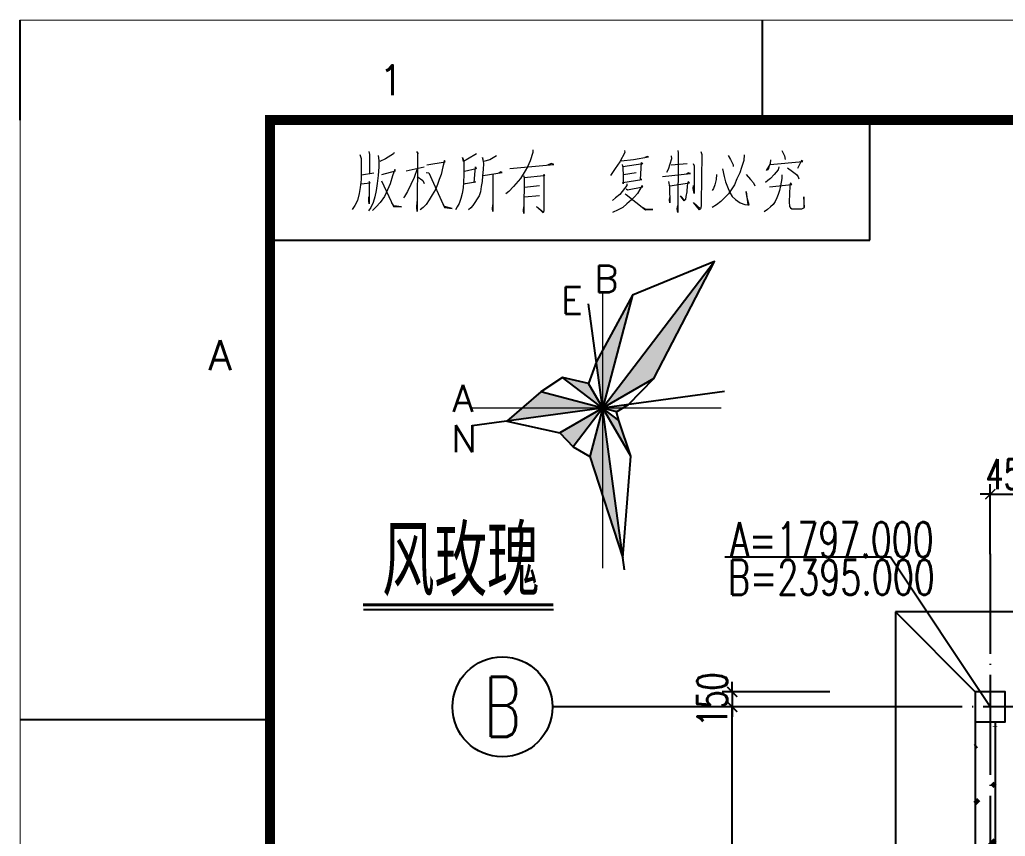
# Model space of a CAD drawing. Header units: millimetres. Extents: x 5779402 to 5838852, y 134142 to 176192.
# Drawn here: x 5779422 to 5789283, y 168002 to 176172 of the extents above; entities that cross this region are included whole.
import ezdxf
from ezdxf.enums import TextEntityAlignment as Align

# ---------------------------------------------------------------- set-up
doc = ezdxf.new("R2010")
doc.units = ezdxf.units.MM
doc.header["$LTSCALE"] = 1000
doc.linetypes.add('DOTE', pattern=[2.4200000000000004, 2, -0.2, 0.02, -0.2])
doc.layers.get('0').update_dxf_attribs({"color": 8})
doc.layers.get('DEFPOINTS').update_dxf_attribs({"color": 8})
for name, color, linetype in [('04-墙体WALL', 8, 'Continuous'), ('AXIS_NUM', 8, 'Continuous'), ('COLUMN', 8, 'Continuous'), ('DIM', 8, 'Continuous'), ('DOTE', 8, 'DOTE'), ('Text', 8, 'Continuous'), ('图框', 8, 'Continuous'), ('桩编号', 8, 'Continuous')]:
    doc.layers.add(name, color=color, linetype=linetype)
doc.layers.add('WALL', color=8, linetype='Continuous', lineweight=60)
doc.layers.add('坐标', color=8, linetype='Continuous', lineweight=0)
doc.styles.add('HZ', font='geditxt.shx', dxfattribs={"width": 0.7, "bigfont": 'hztxt1.shx'})
doc.styles.get("Standard").update_dxf_attribs({"font": 'geditxt.shx', "width": 0.7, "bigfont": 'hztxt1.shx'})
doc.styles.add('TK', font='geditxt.shx', dxfattribs={"width": 0.7, "bigfont": 'hztxt1.shx'})
doc.styles.add('TSSD_Axis', font='geditxt.shx', dxfattribs={"width": 0.7, "bigfont": 'hztxt1.shx'})
doc.styles.add('TSSD_Rein', font='geditxt.shx', dxfattribs={"width": 0.7, "bigfont": 'hztxt1.shx'})
doc.styles.add('黑体', font='geditxt.shx', dxfattribs={"bigfont": 'hztxt1.shx'})
doc.dimstyles.new('TSSD_100_100$0', dxfattribs={"dimtxt": 300, "dimasz": 100, "dimexe": 100, "dimexo": 250, "dimgap": 50, "dimtad": 1, "dimdec": 0, "dimzin": 0, "dimdsep": 46, "dimtxsty": 'TSSD_Rein', "dimblk": 'ARCHTICK', "dimcen": 0, "dimclrt": 7, "dimadec": 0, "dimazin": 0, "dimtfac": 1, "dimtdec": 0, "dimtix": 1, "dimtmove": 2, "dimatfit": 3, "dimldrblk": '_TSDBK', "dimfxl": 0, "dimtvp": 0.7, "dimtolj": 1, "dimtzin": 0, "dimarcsym": 0})

# ---------------------------------------------------------------- blocks, each defined once
blk = doc.blocks.new('_ArchTick')
at = {"color": 0, "linetype": 'ByBlock', "const_width": 0.15}
blk.add_lwpolyline([(-0.5, -0.5), (0.5, 0.5)], dxfattribs=at)
blk = doc.blocks.new('*D284')
at = {"layer": 'DEFPOINTS', "color": 0, "transparency": 16777216}
for p in [(5789583.205352047, 171424.1856214564), (5789133.205351879, 170573.037675423), (5789583.205352047, 170573.037675423)]:
    blk.add_point(p, dxfattribs=at)
at = {"layer": 'DIM', "color": 0, "lineweight": -2, "transparency": 16777216}
for p, q in [((5789133.205351879, 170823.037675423), (5789133.205351879, 171524.1856214564)), ((5789583.205352047, 170823.037675423), (5789583.205352047, 171524.1856214564)), ((5789133.205351879, 171424.1856214564), (5789033.205351879, 171424.1856214564)), ((5789133.205351879, 171424.1856214564), (5789583.205352047, 171424.1856214564)), ((5789583.205352047, 171424.1856214564), (5789683.205352047, 171424.1856214564))]:
    blk.add_line(p, q, dxfattribs=at)
at = {"layer": 'DIM', "color": 0, "lineweight": -2, "transparency": 16777216, "xscale": 100, "yscale": 100, "zscale": 100}
blk.add_blockref('_ArchTick', (5789133.205351879, 171424.1856214564), dxfattribs=at)
at = {"layer": 'DIM', "color": 0, "lineweight": -2, "transparency": 16777216, "xscale": 100, "yscale": 100, "zscale": 100, "rotation": 180}
blk.add_blockref('_ArchTick', (5789583.205352047, 171424.1856214564), dxfattribs=at)
at = {"layer": 'DIM', "color": 7, "transparency": 16777216, "insert": (5789358.205351964, 171624.1856214564), "char_height": 300, "attachment_point": 5, "style": 'TSSD_Rein'}
blk.add_mtext('\\A1;450', dxfattribs=at)
blk = doc.blocks.new('_TSDBK')
blk.add_line((-1, 0), (0, 0))
blk.add_lwpolyline([(-0.7000000000000001, -0.7000000000000001, 0.5, 0.5, 0), (0.7000000000000001, 0.7000000000000001, 0.5, 0.5, 0)], format="xyseb")
blk = doc.blocks.new('*D285')
at = {"layer": 'DEFPOINTS', "color": 0, "transparency": 16777216}
for p in [(5787777.381556345, 169446.0357153635), (5786551.796662012, 169296.0357153635), (5787777.381556345, 169296.0357153635)]:
    blk.add_point(p, dxfattribs=at)
at = {"layer": 'DIM', "color": 0, "lineweight": -2, "transparency": 16777216}
for p, q in [((5786551.796662012, 169446.0357153635), (5786551.796662012, 169546.0357153635)), ((5787527.381556345, 169446.0357153635), (5786451.796662012, 169446.0357153635)), ((5786551.796662012, 169446.0357153635), (5786551.796662012, 169296.0357153635)), ((5787527.381556345, 169296.0357153635), (5786451.796662012, 169296.0357153635)), ((5786551.796662012, 169296.0357153635), (5786551.796662012, 169196.0357153635))]:
    blk.add_line(p, q, dxfattribs=at)
at = {"layer": 'DIM', "color": 0, "lineweight": -2, "transparency": 16777216, "xscale": 100, "yscale": 100, "zscale": 100}
for p, rotation in [((5786551.796662012, 169446.0357153635), 270), ((5786551.796662012, 169296.0357153635), 90)]:
    blk.add_blockref('_ArchTick', p, dxfattribs=dict(at, rotation=rotation))
at = {"layer": 'DIM', "color": 7, "transparency": 16777216, "insert": (5786351.796662012, 169371.0357153645), "char_height": 300, "attachment_point": 5, "rotation": 90, "style": 'TSSD_Rein'}
blk.add_mtext('\\A1;150', dxfattribs=at)
blk = doc.blocks.new('_FZHK')
blk.add_lwpolyline([(-0.5, -0.5), (0.5, -0.5), (0.5, 0.5), (-0.5, 0.5)], close=True)
blk = doc.blocks.new('ts_axno')
at = {"color": 0, "linetype": 'ByBlock', "lineweight": -2}
blk.add_circle((0, 0), 0.5, dxfattribs=at)
at = {"color": 0, "linetype": 'ByBlock', "lineweight": -2, "style": 'TSSD_Axis', "width": 0.7}
blk.add_attdef('A', text='', height=0.6, dxfattribs=at).set_placement((0, 0), align=Align.MIDDLE_CENTER)
blk = doc.blocks.new('*D331')
at = {"layer": 'DEFPOINTS', "color": 0, "transparency": 16777216}
for p in [(5786551.796662012, 169296.0357153638), (5788751.796662012, 169296.0357153638), (5788751.796662012, 164796.0357153638)]:
    blk.add_point(p, dxfattribs=at)
at = {"layer": 'DIM', "color": 0, "lineweight": -2, "transparency": 16777216}
for p, q in [((5788501.796662012, 169296.0357153638), (5786451.796662012, 169296.0357153638)), ((5786551.796662012, 164796.0357153638), (5786551.796662012, 169296.0357153638)), ((5788501.796662012, 164796.0357153638), (5786451.796662012, 164796.0357153638))]:
    blk.add_line(p, q, dxfattribs=at)
at = {"layer": 'DIM', "color": 0, "lineweight": -2, "transparency": 16777216, "xscale": 100, "yscale": 100, "zscale": 100}
for p, rotation in [((5786551.796662012, 169296.0357153638), 90), ((5786551.796662012, 164796.0357153638), 270)]:
    blk.add_blockref('_ArchTick', p, dxfattribs=dict(at, rotation=rotation))
at = {"layer": 'DIM', "color": 7, "transparency": 16777216, "insert": (5786351.796662012, 167046.0357153647), "char_height": 300, "attachment_point": 5, "rotation": 90, "style": 'TSSD_Rein'}
blk.add_mtext('\\A1;4500', dxfattribs=at)
blk = doc.blocks.new('GEDI_WK_A2')
at = {"color": 3}
for p, q in [((0, 410), (0, 420)), ((74.25, 410), (74.25, 420)), ((85, 398), (85, 410)), ((25, 398), (85, 398)), ((25, 350), (0, 350))]:
    blk.add_line(p, q, dxfattribs=at)
for points, const_width in [([(0, 0), (594, 0), (594, 420), (0, 420)], 0.1), ([(25, 10), (584, 10), (584, 410), (25, 410)], 1)]:
    blk.add_lwpolyline(points, close=True, dxfattribs=dict(at, const_width=const_width))
blk.add_text('1', height=3, dxfattribs=at).set_placement((37.125, 414), align=Align.MIDDLE)
blk.add_text('A', height=3, dxfattribs=at).set_placement((20, 385), align=Align.CENTER)
blk = doc.blocks.new('GEDI_Copyright_2012')
at = {"color": 7, "lineweight": 0}
for points in [[(8.986226266718404, -3.427702654565337), (9.114988913525622, -3.825968515619934), (9.114988913525622, -5.026755059100196), (9.114988913525622, -5.925099106591631), (9.028148988934731, -6.727619789017353), (8.902380822285977, -7.32651582067831), (8.731695453262546, -8.027224177721678), (8.477164639806688, -8.527302364158572), (8.222633826350716, -8.925568225213112)], [(10.81285916328443, -3.526520499789399), (10.89670460771697, -4.02659868622635), (10.89670460771697, -4.676400880578512), (10.81285916328443, -5.526833245537091), (10.72901371885189, -6.326359447804521), (10.60025107204478, -7.027067804847832), (10.47448290539603, -7.676869999199994), (10.3037975363726, -8.227854348328094), (10.09118944513295, -8.724938054606696), (9.836658631677096, -9.07529223312838)], [(9.87858135389331, -3.125260158576566), (9.96242679832585, -3.427702654565337), (9.96242679832585, -5.326203074930675)], [(12.42688396861081, -3.227072483958921), (12.34303852417827, -3.376796491874188), (11.5345288814359, -3.876874678311083), (10.98354453230786, -4.125416531450412)], [(14.6368103254398, -3.125260158576566), (14.80749569446311, -3.376796491874188), (14.76257849208855, -3.325890329182982), (14.72065576987234, -9.126198395819586), (14.67873304765601, -8.724938054606696), (14.72065576987234, -8.12604202294574)], [(20.6676933642658, -3.376796491874188), (20.49700799524248, -3.47561433709825), (19.35012209461172, -4.125416531450412), (19.26627665017918, -3.727150670395872), (19.39503929698628, -4.125416531450412), (19.39503929698628, -5.428015400313029), (19.35012209461172, -6.227541602580459), (19.30819937239539, -6.77553147155021), (19.22435392796285, -7.32651582067831), (19.09559128115575, -7.826594007115261), (18.92790039229067, -8.326672193552156), (18.71529230105102, -8.67702637207384), (18.5446069320277, -8.976474387904318)], [(22.66501162985514, -3.577426662480605), (21.98526463392, -3.975692523535145), (21.34744036020106, -4.125416531450412), (21.26359491576852, -3.727150670395872), (21.34744036020106, -4.326046702056829), (21.30551763798474, -4.927937213876135), (21.26359491576852, -5.57773940822824), (21.22167219355219, -6.125729277198047), (21.13483226896142, -6.625807463634999), (21.05098682452888, -7.176791812763099), (20.92222417772177, -7.575057673817639), (20.70961608648213, -7.87750016980641), (20.49700799524248, -8.227854348328094), (20.28439990400284, -8.527302364158572), (20.07478629292143, -8.775844217297902), (19.86217820168179, -8.976474387904318)], [(26.27635470077087, -2.975536150661299), (26.27635470077087, -3.227072483958921), (26.01882940715666, -4.077504848917499), (25.7642985937008, -4.676400880578512), (25.50976778024483, -5.077661221791345), (25.04262887554933, -5.826281261367569), (24.36288187961406, -6.625807463634999), (23.89574297491856, -7.125885650071893), (23.59928943924638, -7.377421983369516)], [(35.45144190581709, -3.026442313352504), (35.49336462803331, -3.227072483958921), (34.98430300112148, -4.176322694141561), (34.51716409642597, -4.826124888493723), (34.25963880281176, -5.227385229706613), (34.05002519173036, -5.526833245537091)], [(35.11007116777034, -4.077504848917499), (36.34379699299188, -3.927780841002289), (37.87098187372749, -3.676244507704666), (37.74521370707862, -3.625338345013461), (37.49068289362276, -3.727150670395872)], [(40.12283095277269, -3.577426662480605), (40.16475367498902, -3.876874678311083), (39.8263774171005, -4.927937213876135), (39.65569204807719, -5.227385229706613)], [(40.80257794870795, -3.026442313352504), (40.84450067092416, -3.277978646650126), (40.80257794870795, -9.225016241043647), (40.71873250427541, -8.877656542680256), (40.80257794870795, -8.527302364158572)], [(43.09634974996948, -3.125260158576566), (43.18019519440202, -3.427702654565337), (43.13827247218569, -8.227854348328094), (43.13827247218569, -8.527302364158572), (43.09634974996948, -8.775844217297902), (43.05442702775315, -8.877656542680256), (42.97058158332061, -8.976474387904318), (42.374680031818, -8.227854348328094), (43.05442702775315, -8.877656542680256)], [(47.42936253903667, -3.47561433709825), (47.38743981682035, -4.02659868622635), (47.1748317255807, -4.727307043269661), (47.00414635655738, -5.275296912239469), (46.7076928208852, -5.877187424058775), (46.45316200742923, -6.476083455719731), (46.19863119397337, -6.877343796932564), (45.85726045592662, -7.377421983369516), (45.47396699566355, -7.775687844424056), (45.09366801555882, -8.12604202294574), (44.66845183307953, -8.476396201467423), (44.24323565060024, -8.724938054606696)], [(45.81533773371029, -3.526520499789399), (46.06986854716627, -3.927780841002289), (46.24055391618958, -4.275140539365623), (46.32439936062212, -4.475770709972039), (46.32439936062212, -4.625494717887307)], [(51.21139097897571, -3.026442313352504), (51.46592179243169, -3.577426662480605), (51.54976723686423, -3.927780841002289)], [(11.1961526235475, -5.428015400313029), (12.55564661541791, -5.077661221791345), (12.46880669082702, -4.927937213876135), (12.25619859958738, -5.57773940822824), (12.00166778613152, -6.37726561049567), (11.74713697267555, -6.976161642156626), (11.45068343700336, -7.625963836508788), (11.02546725452407, -8.227854348328094), (10.60025107204478, -8.67702637207384), (10.26187481415639, -9.027380550595524)], [(14.72065576987234, -4.877031051184929), (14.42420223420015, -5.727463416143507), (14.0828314961534, -6.425177293028526), (13.74445523826489, -7.125885650071893), (13.44800170259271, -7.625963836508788), (13.36116177800193, -7.775687844424056)], [(13.61569259145779, -5.077661221791345), (15.40040276580748, -4.676400880578512)], [(15.69685630147967, -4.475770709972039), (17.5234891980457, -4.176322694141561), (17.43964375361315, -4.02659868622635), (17.26895838458984, -4.676400880578512), (17.10126749572476, -5.428015400313029), (16.93058212670132, -5.925099106591631), (16.75989675767801, -6.425177293028526), (16.54728866643836, -6.925255479465477), (16.20891240854985, -7.476239828593577), (15.90946439271931, -7.976318015030472), (15.61301085704713, -8.425490038776218), (15.31655732137506, -8.724938054606696), (15.01710930554452, -8.976474387904318)], [(19.47888474141882, -6.37726561049567), (19.56273018585136, -6.326359447804521), (20.54192519761705, -6.176635439889253), (20.41316255080994, -6.227541602580459), (20.54192519761705, -4.676400880578512), (20.62577064204959, -4.877031051184929), (19.4369620192025, -5.125572904324258)], [(23.98258289950934, -4.826124888493723), (28.39944113300908, -4.427859027439183), (28.14491031955311, -4.326046702056829)], [(28.14491031955311, -4.326046702056829), (27.80353958150636, -4.475770709972039)], [(35.23883381457745, -4.427859027439183), (35.28075653679366, -4.727307043269661), (35.32267925900999, -5.57773940822824), (35.32267925900999, -6.37726561049567), (35.28075653679366, -6.227541602580459), (37.19123487779223, -5.925099106591631), (37.06546671114347, -5.925099106591631), (37.1493121555759, -4.227228856832767), (37.27807480238312, -4.376952864747977), (35.28075653679366, -4.676400880578512)], [(40.12283095277269, -4.475770709972039), (41.73685575809907, -4.326046702056829)], [(42.33275730960167, -4.326046702056829), (42.41660275403422, -4.577583035354451), (42.41660275403422, -7.32651582067831), (42.33275730960167, -6.826437634241415), (42.374680031818, -6.526989618410937)], [(45.26435338458225, -4.877031051184929), (45.43204427344733, -5.625651090761153), (45.56080692025444, -6.176635439889253), (45.77341501149408, -6.676713626326148), (45.98602310273372, -7.227697975454248), (46.24055391618958, -7.625963836508788), (46.5789301740781, -7.925411852339323), (47.0460690787736, -8.27576603086095), (47.51320798346921, -8.425490038776218), (47.81265599929964, -8.476396201467423), (47.9384241659485, -8.476396201467423), (47.72581607470886, -7.775687844424056), (47.64197063027632, -7.125885650071893), (47.81265599929964, -8.476396201467423)], [(50.91194296314518, -4.676400880578512), (50.82809751871264, -4.975848896408991), (50.44480405844968, -5.428015400313029), (50.06450507834495, -5.826281261367569), (49.80697978473074, -6.026911431973986), (49.55244897127477, -6.227541602580459)], [(50.06450507834495, -3.975692523535145), (50.01958787597039, -4.326046702056829), (49.93574243153785, -4.577583035354451), (49.85189698710531, -4.826124888493723), (49.76505706251442, -4.975848896408991), (49.68121161808187, -5.026755059100196), (50.01958787597039, -4.427859027439183), (53.2925546889976, -4.125416531450412), (53.16379204219049, -4.02659868622635), (52.78049858192753, -4.826124888493723)], [(51.76237532810387, -4.775218725802574), (52.2714369550157, -5.125572904324258), (52.65473041527866, -5.428015400313029), (52.82541578430209, -5.676557253452302), (52.90926122873464, -5.877187424058775)], [(9.156911635741835, -5.475927082845885), (10.38764298080514, -5.275296912239469)], [(14.72065576987234, -5.625651090761153), (15.27463459915873, -6.026911431973986), (15.40040276580748, -6.326359447804521)], [(15.61301085704713, -5.227385229706613), (15.8675416705031, -5.275296912239469), (17.43964375361315, -8.724938054606696), (18.20323619398096, -8.82675037998905), (17.43964375361315, -8.626120209382634), (17.14319021794097, -8.075135860254534)], [(21.30551763798474, -5.526833245537091), (23.2159959789833, -5.227385229706613), (23.09022781233455, -5.176479067015407), (22.87761972109479, -5.275296912239469)], [(22.28171816959218, -5.428015400313029), (22.28171816959218, -9.126198395819586), (22.23979544737585, -8.877656542680256), (22.28171816959218, -8.476396201467423)], [(25.34207689137975, -5.526833245537091), (25.42592233581229, -5.727463416143507), (25.38399961359607, -9.027380550595524), (25.38399961359607, -9.326828566426002), (25.34207689137975, -9.027380550595524), (25.38399961359607, -8.67702637207384)], [(25.42592233581229, -5.727463416143507), (27.37832339902707, -5.526833245537091), (27.37832339902707, -5.428015400313029), (27.46516332361796, -5.526833245537091), (27.37832339902707, -5.57773940822824), (27.37832339902707, -9.07529223312838), (27.33640067681085, -9.275922403734796), (26.65665368087559, -8.626120209382634), (27.33640067681085, -9.177104558510734)], [(36.64025052866418, -5.275296912239469), (35.3646019812262, -5.475927082845885)], [(39.27239858781411, -5.625651090761153), (42.07822649614582, -5.326203074930675), (42.03330929377125, -5.326203074930675), (41.86561840490617, -5.275296912239469), (41.65301031366653, -5.377109237621823)], [(44.66845183307953, -5.428015400313029), (44.62652911086332, -5.925099106591631), (44.49776646405621, -6.476083455719731), (44.37199829740734, -6.826437634241415), (44.24323565060024, -7.027067804847832)], [(47.64197063027632, -5.428015400313029), (48.06718681275561, -5.925099106591631), (48.36364034842779, -6.275453285113315), (48.4924029952349, -6.577895781102086)], [(51.21139097897571, -5.475927082845885), (51.21139097897571, -5.826281261367569), (51.08262833216861, -6.577895781102086), (50.95386568536151, -7.027067804847832), (50.82809751871264, -7.425333665902372), (50.69933487190553, -7.775687844424056), (50.53164398304057, -8.12604202294574), (50.31903589180081, -8.425490038776218), (50.06450507834495, -8.67702637207384), (49.76505706251442, -8.925568225213112), (49.42668080462602, -9.177104558510734)], [(9.114988913525622, -6.37726561049567), (10.00734400070041, -6.275453285113315), (9.920504076109637, -6.125729277198047), (9.920504076109637, -8.377578356243362), (9.87858135389331, -8.075135860254534), (9.87858135389331, -7.676869999199994)], [(11.15422990133118, -6.077817594665191), (12.34303852417827, -8.626120209382634), (13.14855368676228, -8.67702637207384), (12.38496124639448, -8.575214046691485), (12.17235315515484, -8.27576603086095)], [(26.95610169670613, -6.577895781102086), (25.46784505802862, -6.727619789017353)], [(35.70597271927295, -6.37726561049567), (35.70597271927295, -6.526989618410937), (34.98430300112148, -7.425333665902372), (34.55908681864219, -7.775687844424056), (34.25963880281176, -8.027224177721678)], [(35.61913279468217, -6.877343796932564), (35.74789544148928, -6.976161642156626), (37.27807480238312, -6.676713626326148), (37.23315760000844, -6.526989618410937), (36.76601869531294, -7.32651582067831), (36.46956515964075, -7.676869999199994), (36.17311162396857, -7.976318015030472), (35.70597271927295, -8.377578356243362), (35.28075653679366, -8.724938054606696), (34.81361763209816, -8.976474387904318), (34.25963880281176, -9.225016241043647)], [(39.86830013931683, -6.125729277198047), (39.95214558374937, -6.676713626326148), (39.95214558374937, -6.77553147155021), (39.99706278612393, -8.27576603086095), (39.95214558374937, -7.976318015030472), (39.99706278612393, -7.7277761618912)], [(39.99706278612393, -6.577895781102086), (41.94946384933871, -6.275453285113315), (41.82369568268984, -6.125729277198047), (41.73685575809907, -6.526989618410937), (41.69493303588274, -7.176791812763099), (41.6110875914502, -7.625963836508788), (41.56617038907564, -7.925411852339323), (41.44040222242688, -8.075135860254534), (41.05710876216381, -7.575057673817639), (41.4823249446431, -8.027224177721678)], [(49.97766515375406, -6.676713626326148), (52.18759151058316, -6.425177293028526), (52.05882886377606, -6.275453285113315), (52.01690614155973, -6.577895781102086), (51.93306069712719, -8.176948185636888), (51.97498341934352, -8.626120209382634), (52.05882886377606, -8.775844217297902), (52.18759151058316, -8.877656542680256), (52.40019960182281, -8.877656542680256), (52.61280769306245, -8.877656542680256), (53.20571476440682, -8.877656542680256), (53.41832285564647, -8.775844217297902), (53.46024557786268, -8.724938054606696), (53.41832285564647, -7.676869999199994), (53.41832285564647, -8.775844217297902)], [(25.46784505802862, -7.676869999199994), (26.95610169670613, -7.527145991284726)], [(35.53528735024963, -7.377421983369516), (35.61913279468217, -7.425333665902372), (37.5745283380553, -8.976474387904318), (38.29619805620678, -8.925568225213112), (37.5745283380553, -8.925568225213112), (37.31999752459933, -8.775844217297902)]]:
    blk.add_lwpolyline(points, dxfattribs=at)
blk = doc.blocks.new('CEEC_TK_A2')
for name, p in [('GEDI_WK_A2', (0, 0)), ('GEDI_Copyright_2012', (25, 410))]:
    blk.add_blockref(name, p)
at = {"style": 'TK', "width": 0.85}
for tag, height, p in [('PROJECTNAME', 4.75, (529, 44)), ('PHASE', 4, (571, 44)), ('DRAWINGNAME', 4.75, (539, 31))]:
    blk.add_attdef(tag, text='', height=height, dxfattribs=at).set_placement(p, align=Align.MIDDLE_CENTER)
for tag, p, height in [('APPROVE', (416, 32.75), 3.5), ('DESIGN', (461, 32.75), 3.5), ('REVIEW1', (416, 25.75), 3.5), ('DRAW', (461, 25.75), 3.5), ('REVIEW2', (416, 18.75), 3.5), ('PROPORTION', (461, 18.75), 3.5), ('DRAWINGNUMBER', (511, 18.5), 4), ('CHECK', (416, 11.75), 3.5), ('DATE', (461, 11.75), 3.5), ('VERSION', (577, 11.75), 3.5)]:
    blk.add_attdef(tag, p, '', height=height, dxfattribs=at)

msp = doc.modelspace()

# ---------------------------------------------------------------- hatches: boundary and pattern name
at = {"layer": 'WALL'}
h = msp.add_hatch(dxfattribs=at)
h.set_pattern_fill('METAL', color=256, scale=100, style=0)
h.set_pattern_definition([(45, (0, 0), (-282.842712474619, 282.842712474619), [])])
edge = h.paths.add_edge_path()
edge.add_line((5788983.205351846, 169146.0357153622), (5788983.205351886, 164946.0357153622))
edge.add_line((5789183.205351871, 169146.0357153622), (5789183.205351888, 164946.0357153622))
at = {"layer": '图框'}
h = msp.add_hatch(color=256, dxfattribs=at)
h.paths.add_polyline_path([(5785255.071152904, 172285.775744851), (5785765.435278573, 172582.9674177116), (5786372.497829608, 173753.2879221381)])
h.paths.add_polyline_path([(5785191.988030219, 172751.5648578398), (5785255.071152904, 172285.775744851), (5785553.194051024, 173415.1471597061)])
h.paths.add_polyline_path([(5784854.016039915, 172591.1562991131), (5785255.07115281, 172285.7757451932), (5785112.673191818, 172530.3142619354)])
h.paths.add_polyline_path([(5784637.467121383, 172448.8061717118), (5784297.468392257, 172156.0849240224), (5785255.071152868, 172285.775744844)])
h.paths.add_polyline_path([(5784827.962649774, 172037.0649051352), (5784958.942803324, 171896.8715172692), (5785255.071152858, 172285.7757451932)])
h.paths.add_polyline_path([(5785127.272850689, 171801.6406777466), (5785458.09729235, 170786.6843641514), (5785255.071152858, 172285.775744844)])
h.paths.add_polyline_path([(5785255.071152904, 172285.775744851), (5785535.276073416, 171804.5827895671), (5785416.100636287, 172163.1609939795)])
h.paths.add_polyline_path([(5785255.071152904, 172285.775744851), (5785394.798755836, 172248.8915122033), (5785511.858493657, 172320.5531727883)])
h = msp.add_hatch(color=256, dxfattribs=at)
h.paths.add_polyline_path([(5785255.071152904, 172285.775744851), (5785765.435278573, 172582.9674177116), (5786372.497829608, 173753.2879221381)])
h.paths.add_polyline_path([(5785191.988030219, 172751.5648578398), (5785255.071152904, 172285.775744851), (5785553.194051024, 173415.1471597061)])
h.paths.add_polyline_path([(5784854.016039915, 172591.1562991131), (5785255.07115281, 172285.7757451932), (5785112.673191818, 172530.3142619354)])
h.paths.add_polyline_path([(5784637.467121383, 172448.8061717118), (5784297.468392257, 172156.0849240224), (5785255.071152868, 172285.775744844)])
h.paths.add_polyline_path([(5784827.962649774, 172037.0649051352), (5784958.942803324, 171896.8715172692), (5785255.071152858, 172285.7757451932)])
h.paths.add_polyline_path([(5785127.272850689, 171801.6406777466), (5785458.09729235, 170786.6843641514), (5785255.071152858, 172285.775744844)])
h.paths.add_polyline_path([(5785255.071152904, 172285.775744851), (5785535.276073416, 171804.5827895671), (5785416.100636287, 172163.1609939795)])
h.paths.add_polyline_path([(5785255.071152904, 172285.775744851), (5785394.798755836, 172248.8915122033), (5785511.858493657, 172320.5531727883)])

# ---------------------------------------------------------------- linework, layer by layer
for p, q in [((5788135.323881155, 170793.6739571403), (5786476.208274405, 170793.6739571403)), ((5789133.205351879, 169296.0357153646), (5788135.323881155, 170793.6739571403))]:
    msp.add_line(p, q)
at = {"color": 0}
msp.add_line((5782862.447990424, 170270.1039677711), (5784762.512352079, 170270.1039677711), dxfattribs=at)
at = {"linetype": 'ByBlock', "const_width": 30}
msp.add_lwpolyline([(5782857.920559554, 170318.7628459532), (5784762.512352079, 170318.7628459532)], dxfattribs=at)
at = {"layer": '04-墙体WALL'}
for p, q in [((5788983.20535188, 169446.035715364), (5788183.20535188, 170246.035715364)), ((5788183.20535188, 170246.035715364), (5788183.20535188, 159346.0357153635)), ((5792133.205352048, 170246.035715364), (5788183.20535188, 170246.035715364))]:
    msp.add_line(p, q, dxfattribs=at)
at = {"layer": 'AXIS_NUM'}
msp.add_line((5788751.796662012, 169296.0357153635), (5784751.796662012, 169296.0357153635), dxfattribs=at)
at = {"layer": 'DOTE', "ltscale": 0.5}
for p, q in [((5789133.205351879, 170827.4409459344), (5789133.205351879, 159296.0357153656)), ((5834833.20535188, 169296.0357153638), (5787833.20535188, 169296.0357153638))]:
    msp.add_line(p, q, dxfattribs=at)
at = {"layer": 'WALL', "lineweight": -2}
for p, q in [((5788983.205351846, 169146.0357153622), (5788983.205351886, 164946.0357153622)), ((5789183.205351871, 169146.0357153622), (5789183.205351888, 164946.0357153622))]:
    msp.add_line(p, q, dxfattribs=at)
at = {"layer": '图框'}
for p, q in [((5786372.49782957, 173753.2879222708), (5784958.94280327, 171896.8715171854)), ((5786372.49782957, 173753.2879222708), (5784958.94280327, 171896.8715171854)), ((5785553.19405097, 173415.1471596991), (5785127.272850647, 171801.6406777117)), ((5785553.19405097, 173415.1471596991), (5785127.272850647, 171801.6406777117)), ((5785474.049347673, 170668.8986012025), (5785113.859226771, 173328.4473026905)), ((5785474.049347673, 170668.8986012025), (5785113.859226771, 173328.4473026905)), ((5785765.435278492, 172582.9674176697), (5784827.962649655, 172037.064905226)), ((5785765.435278492, 172582.9674176697), (5784827.962649655, 172037.064905226)), ((5785416.100636255, 172163.1609939237), (5784854.016039788, 172591.1562993436)), ((5785416.100636255, 172163.1609939237), (5784854.016039788, 172591.1562993436)), ((5785535.276073426, 171804.5827893785), (5785112.673191747, 172530.3142621659)), ((5785535.276073426, 171804.5827893785), (5785112.673191747, 172530.3142621659)), ((5786475.269599877, 172451.0306343215), (5783949.735545157, 172108.9904919511)), ((5786475.269599877, 172451.0306343215), (5783949.735545157, 172108.9904919511)), ((5785394.798755715, 172248.8915123779), (5784637.467121327, 172448.8061717607)), ((5785394.798755715, 172248.8915123779), (5784637.467121327, 172448.8061717607))]:
    msp.add_line(p, q, dxfattribs=at)
msp.add_lwpolyline([(5784297.468392182, 172156.0849240085), (5784827.962649721, 172037.0649051282), (5784958.942803223, 171896.8715172552), (5785127.272850601, 171801.6406777326), (5785458.097292352, 170786.6843639628), (5785535.276073421, 171804.5827892458), (5785416.100636245, 172163.1609939726), (5785394.798755783, 172248.8915121963), (5785511.858493569, 172320.5531727744), (5785765.435278472, 172582.9674176977), (5786372.497829564, 173753.2879221311), (5785553.194050972, 173415.1471596991), (5785191.988030188, 172751.5648578329), (5785112.673191766, 172530.3142619284), (5784854.016039768, 172591.1562990921), (5784637.467121341, 172448.8061717048)], close=True, dxfattribs=at)
msp.add_lwpolyline([(5784297.468392182, 172156.0849240085), (5784827.962649721, 172037.0649051282), (5784958.942803223, 171896.8715172552), (5785127.272850601, 171801.6406777326), (5785458.097292352, 170786.6843639628), (5785535.276073421, 171804.5827892458), (5785416.100636245, 172163.1609939726), (5785394.798755783, 172248.8915121963), (5785511.858493569, 172320.5531727744), (5785765.435278472, 172582.9674176977), (5786372.497829564, 173753.2879221311), (5785553.194050972, 173415.1471596991), (5785191.988030188, 172751.5648578329), (5785112.673191766, 172530.3142619284), (5784854.016039768, 172591.1562990921), (5784637.467121341, 172448.8061717048)], close=True, dxfattribs=at)
at = {"layer": '坐标'}
for p, q in [((5785255.071151607, 170683.7000412156), (5785255.071151607, 173429.587085211)), ((5786440.6649834, 172285.7757452771), (5783933.77293433, 172285.7757452771))]:
    msp.add_line(p, q, dxfattribs=at)

# ---------------------------------------------------------------- block references
at = {"layer": 'AXIS_NUM'}
ref = msp.add_blockref('ts_axno', (5784251.796662012, 169296.0357153635), dxfattribs=dict(at, xscale=1000, yscale=1000, zscale=1000))
ref.add_attrib('B', 'B', dxfattribs={"height": 600, "style": 'TSSD_Axis', "width": 0.7}).set_placement((5784251.796662012, 169296.0357153635), align=Align.MIDDLE_CENTER)
at = {"layer": 'COLUMN', "xscale": 300, "yscale": 300, "zscale": 300}
msp.add_blockref('_FZHK', (5789133.205351878, 169296.0357153639), dxfattribs=at)
at = {"layer": 'DIM', "xscale": 100, "yscale": 100, "zscale": 100}
msp.add_blockref('CEEC_TK_A2', (5779427.437575042, 134166.8855569992), dxfattribs=at)

# ---------------------------------------------------------------- texts
at = {"layer": 'Text', "style": 'HZ', "width": 0.75}
msp.add_text('风玫瑰', height=700, dxfattribs=at).set_placement((5783048.300083739, 170403.9942378574))
at = {"layer": '图框', "style": '黑体'}
for s, p in [('B', (5785169.737068062, 173443.4348168439)), ('E', (5784837.481346535, 173228.4410757116)), ('A', (5783752.572787858, 172248.6089189036)), ('N', (5783739.501036245, 171844.0843689392))]:
    msp.add_text(s, height=269.9999999999999, dxfattribs=at).set_placement(p)
at = {"layer": '桩编号', "style": 'HZ', "width": 0.7}
for s, p in [('A=1797.000', (5786530.703979871, 170793.1182856138)), ('B=2395.000', (5786509.600597897, 170418.6662895109))]:
    msp.add_text(s, height=350, dxfattribs=at).set_placement(p)

# ---------------------------------------------------------------- dimensions: what is measured, and where the dimension line sits
at = {"layer": 'DIM'}
dim = msp.add_linear_dim(base=(5789583.205352047, 171424.1856214564), p1=(5789133.205351879, 170573.037675423), p2=(5789583.205352047, 170573.037675423), dimstyle='TSSD_100_100$0', dxfattribs=at)
dim.commit()
dim.dimension.update_dxf_attribs({"geometry": '*D284', "text_midpoint": (5789358.205351964, 171624.1856214564)})
for base, p1, p2, picture, middle in [((5786551.796662012, 169296.0357153635), (5787777.381556345, 169446.0357153635), (5787777.381556345, 169296.0357153635), '*D285', (5786351.796662012, 169371.0357153645)), ((5786551.796662012, 169296.0357153638), (5788751.796662012, 164796.0357153638), (5788751.796662012, 169296.0357153638), '*D331', (5786351.796662012, 167046.0357153647))]:
    dim = msp.add_linear_dim(base=base, p1=p1, p2=p2, angle=90, dimstyle='TSSD_100_100$0', dxfattribs=at)
    dim.commit()
    dim.dimension.update_dxf_attribs({"geometry": picture, "text_midpoint": middle})

doc.saveas('drawing.dxf')
